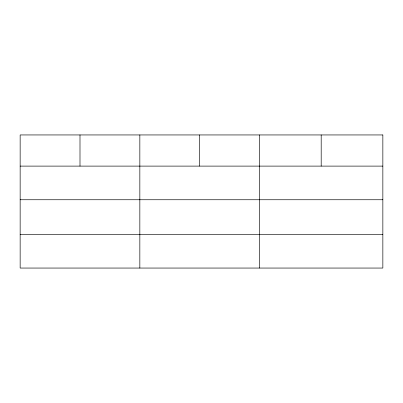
<?xml version="1.0" encoding="UTF-8"?>
<svg xmlns="http://www.w3.org/2000/svg" width="403" height="403" viewBox="0 0 403 403"><rect width="100%" height="100%" fill="white"/><g stroke="black" fill="none" stroke-linecap="round" stroke-linejoin="round"><path stroke-width="0.6" d="M20.15 166.107L382.85 166.107M20.15 199.747L382.85 199.747M20.15 234.41L382.85 234.41M321.191 134.945L321.191 166.107M259.532 134.945L259.532 268.055M199.686 134.945L199.686 166.107M139.841 134.945L139.841 268.055M79.996 134.945L79.996 166.107M382.85 134.945L20.15 134.945L20.15 268.055L382.85 268.055L382.85 134.945"/></g></svg>
